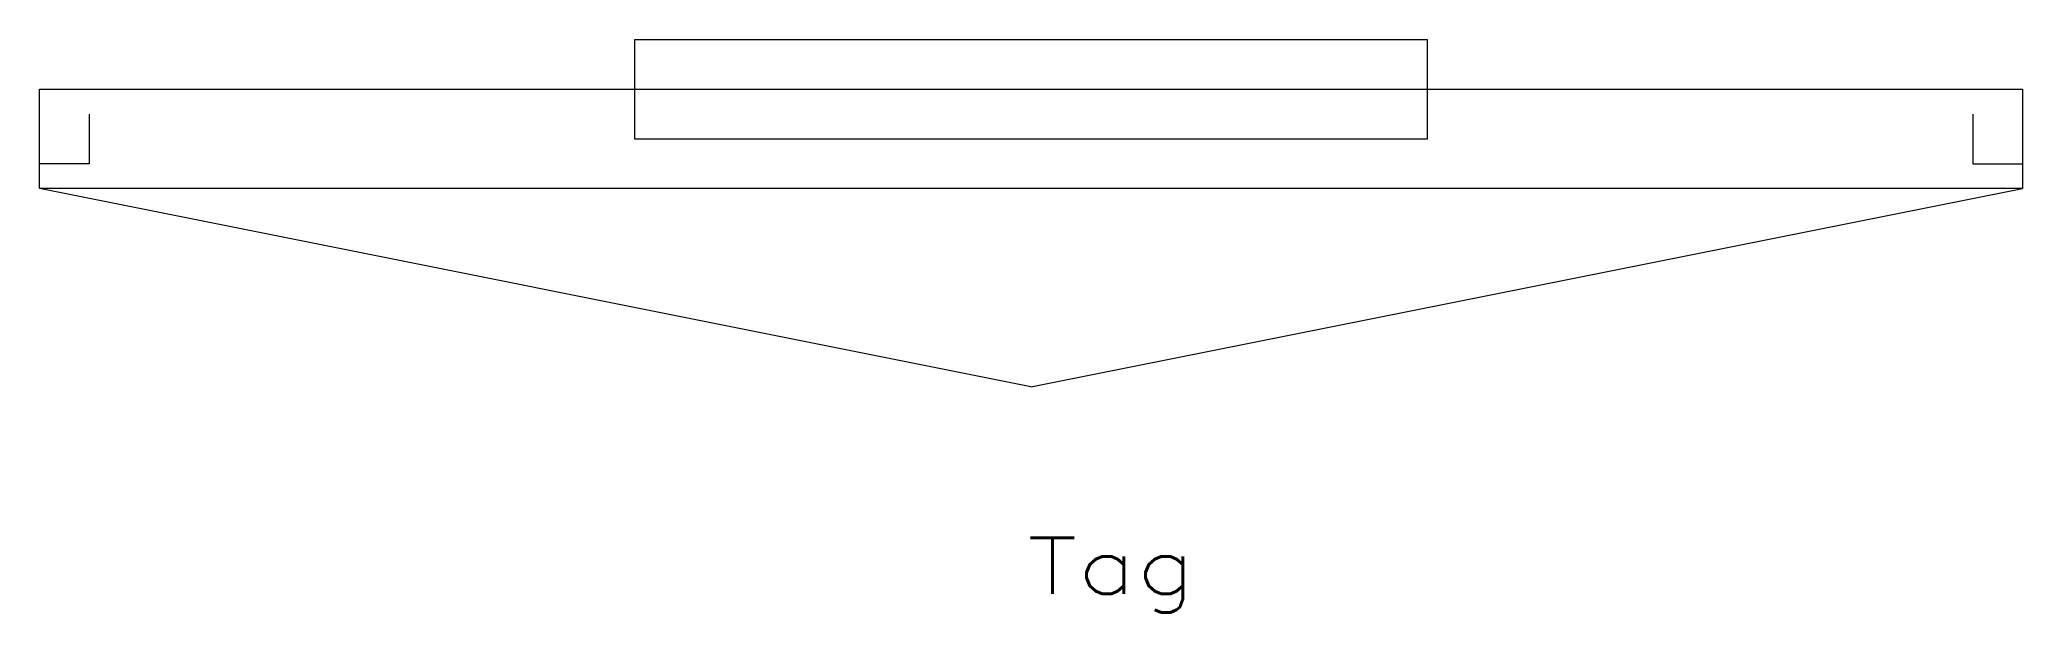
# Model space of a CAD drawing. Header units: inches. Extents: x -22.5 to 22.5, y -9 to 4.
import ezdxf
from ezdxf.enums import TextEntityAlignment as Align

# ---------------------------------------------------------------- set-up
doc = ezdxf.new("R2010")
doc.units = ezdxf.units.IN
doc.header["$MEASUREMENT"] = 0
doc.layers.get('0').update_dxf_attribs({"lineweight": 0})
doc.layers.add('1', color=7, linetype='Continuous', lineweight=0)
doc.styles.add('_TCW_TXTSTY_1', font='TXT.SHX')

msp = doc.modelspace()

# ---------------------------------------------------------------- linework, layer by layer
at = {"layer": '1', "color": 7, "linetype": 'Continuous'}
for p, q in [((-8.991, 4.014), (-8.991, 1.762)), ((9.022, 4.014), (-8.991, 4.014)), ((9.022, 1.762), (9.022, 4.014)), ((-22.5, 2.888), (22.531, 2.888)), ((-22.5, 0.636), (-22.5, 2.888)), ((22.531, 2.888), (22.531, 0.636)), ((-21.374, 2.325), (-21.374, 1.199)), ((21.405, 2.325), (21.405, 1.199)), ((-8.991, 1.762), (9.022, 1.762)), ((-21.374, 1.199), (-22.5, 1.199)), ((21.405, 1.199), (22.531, 1.199)), ((22.531, 0.636), (-22.5, 0.636)), ((0.015, -3.867), (-22.5, 0.636)), ((0.015, -3.867), (22.531, 0.636))]:
    msp.add_line(p, q, dxfattribs=at)

# ---------------------------------------------------------------- texts
at = {"color": 7, "linetype": 'Continuous', "style": '_TCW_TXTSTY_1', "width": 1.166667}
msp.add_text('Tag', height=1.27, dxfattribs=at).set_placement((-0.063, -8.56), (3.747, -8.56), align=Align.FIT)

doc.saveas('drawing.dxf')
